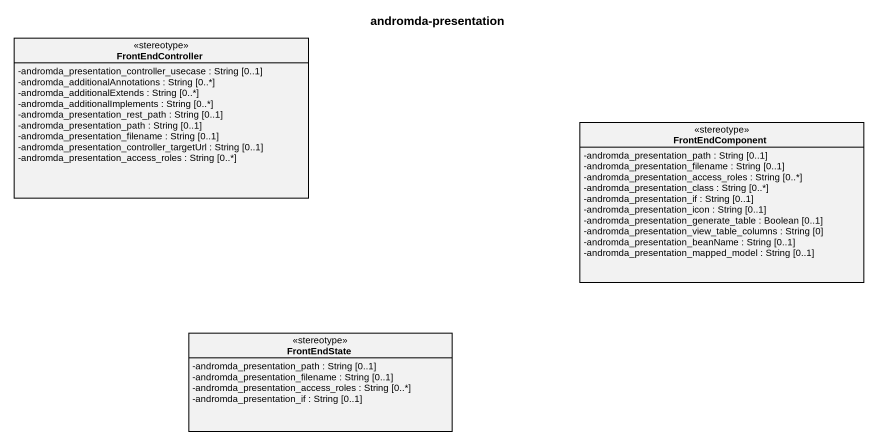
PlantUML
@startuml
title andromda-presentation
hide circle
hide empty members
skinparam classAttributeIconSize 0
class FrontEndController <<stereotype>> {
  -andromda_presentation_controller_usecase : String [0..1]
  -andromda_additionalAnnotations : String [0..*]
  -andromda_additionalExtends : String [0..*]
  -andromda_additionalImplements : String [0..*]
  -andromda_presentation_rest_path : String [0..1]
  -andromda_presentation_path : String [0..1]
  -andromda_presentation_filename : String [0..1]
  -andromda_presentation_controller_targetUrl : String [0..1]
  -andromda_presentation_access_roles : String [0..*]
}
class FrontEndComponent <<stereotype>> {
  -andromda_presentation_path : String [0..1]
  -andromda_presentation_filename : String [0..1]
  -andromda_presentation_access_roles : String [0..*]
  -andromda_presentation_class : String [0..*]
  -andromda_presentation_if : String [0..1]
  -andromda_presentation_icon : String [0..1]
  -andromda_presentation_generate_table : Boolean [0..1]
  -andromda_presentation_view_table_columns : String [0]
  -andromda_presentation_beanName : String [0..1]
  -andromda_presentation_mapped_model : String [0..1]
}
class FrontEndState <<stereotype>> {
  -andromda_presentation_path : String [0..1]
  -andromda_presentation_filename : String [0..1]
  -andromda_presentation_access_roles : String [0..*]
  -andromda_presentation_if : String [0..1]
}
@enduml
